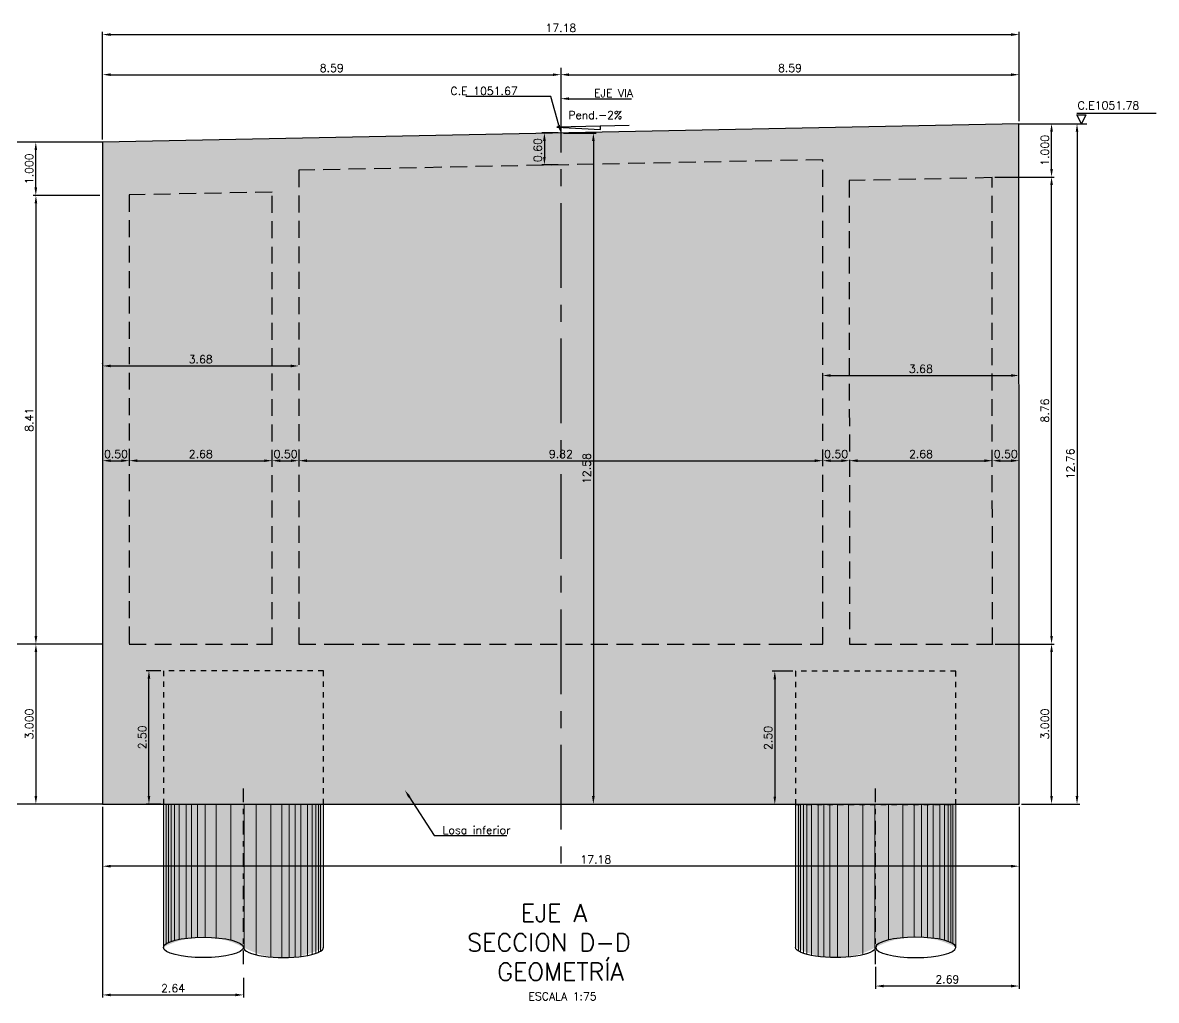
# Model space of a CAD drawing. Header units: metres. Extents: x 1080427 to 1081241, y 976768 to 977191.
# Drawn here: x 1080817.39 to 1080838.64, y 977058.69 to 977077.02 of the extents above; entities that cross this region are included whole.
import ezdxf
from ezdxf import colors
from ezdxf.entities.mleader import LeaderData, LeaderLine
from ezdxf.math import Vec2, Vec3

# ---------------------------------------------------------------- set-up
doc = ezdxf.new("R2010")
doc.units = ezdxf.units.M
doc.header["$LTSCALE"] = 25.4
for name, pattern in [('CENTER', [2, 1.25, -0.25, 0.25, -0.25]), ('DASHDOT', [1, 0.5, -0.25, 0, -0.25]), ('HIDDEN', [0.375, 0.25, -0.125])]:
    doc.linetypes.add(name, pattern=pattern)
for name, color, linetype in [('CONTRAPESO', 3, 'Continuous'), ('COT', 1, 'Continuous'), ('DIMCONTRAPESO', 1, 'Continuous'), ('EJE VIA', 10, 'CENTER'), ('PROY', 9, 'HIDDEN'), ('PROYECC', 251, 'HIDDEN'), ('REGL175', 7, 'Continuous')]:
    doc.layers.add(name, color=color, linetype=linetype)
for name, color, linetype, lineweight in [('COTA', 1, 'Continuous', 30), ('COTACIM', 20, 'Continuous', 5), ('EJEPILOTE', 145, 'DASHDOT', 30), ('OTROS', 8, 'Continuous', 5), ('SOLIDOREFCONT', 254, 'Continuous', 5)]:
    doc.layers.add(name, color=color, linetype=linetype, lineweight=lineweight)
doc.styles.add('romans', font='romans.shx')
doc.dimstyles.new('Copy 75', dxfattribs={"dimtxt": 0.15, "dimasz": 0.15, "dimexe": 0.05, "dimexo": 0.05, "dimgap": 0.05, "dimtad": 1, "dimzin": 0, "dimdsep": 46, "dimtxsty": 'romans', "dimcen": 0.002, "dimclrd": 1, "dimclre": 1, "dimclrt": 3, "dimadec": 4, "dimazin": 0, "dimtfac": 1, "dimtofl": 0, "dimtmove": 1, "dimatfit": 3, "dimfxl": 1, "dimtolj": 1, "dimtzin": 0, "dimarcsym": 1})

# ---------------------------------------------------------------- blocks, each defined once
blk = doc.blocks.new('PILOTE')
h = blk.add_hatch(color=256)
h.dxf.hatch_style = 1
h.set_gradient(color1=(51, 51, 51), color2=(173, 173, 173), tint=1, name='INVCYLINDER')
edge = h.paths.add_edge_path()
edge.add_line((1080656.416834545, 977060.1590362525), (1080656.416834545, 977062.8369320101))
edge.add_line((1080656.416834545, 977062.8369320101), (1080659.417876804, 977062.8369320101))
edge.add_line((1080659.417876804, 977062.8369320101), (1080659.417876804, 977060.1590362525))
edge.add_arc((1080658.66761624, 977061.5370580803), 1.569023604932751, 241.43402734232131, 298.56597265767874, ccw=False)
edge.add_arc((1080657.16709511, 977058.7797854457), 1.570103086822714, 61.45547212311708, 118.5445278768829)
at = {"layer": 'COT'}
blk.add_ellipse((1080657.16709511, 977060.1590362525), major_axis=(0.7502605647517244, 0), ratio=0.2543813295763042, dxfattribs=at)
blk.add_ellipse((1080658.66761624, 977060.1590362525), major_axis=(0.7502605647517244, 0), ratio=0.2543813295763042, start_param=3.141592653589792, end_param=6.283185307179586, dxfattribs=at)
at = {"layer": 'EJEPILOTE', "ltscale": 0.02}
blk.add_line((1080657.918716831, 977059.8447110992), (1080657.918716831, 977063.1356790137), dxfattribs=at)
at = {"layer": 'OTROS'}
for p, q in [((1080656.472292364, 977062.8369320101), (1080656.472292364, 977060.2310491129)), ((1080656.510527515, 977062.8369320101), (1080656.510527515, 977060.2513910077)), ((1080656.561507698, 977062.8369320101), (1080656.561507698, 977060.2717001326)), ((1080656.625232968, 977062.8369320101), (1080656.625232968, 977060.2910394119)), ((1080656.714448302, 977062.8369320101), (1080656.714448302, 977060.3112408698)), ((1080656.841898815, 977062.8369320101), (1080656.841898815, 977060.3310285627)), ((1080656.943859208, 977062.8369320101), (1080656.943859208, 977060.3412444418)), ((1080657.058564661, 977062.8369320101), (1080657.058564661, 977060.3478811213)), ((1080657.198760206, 977062.8369320101), (1080657.198760206, 977060.3497184741)), ((1080657.405764051, 977062.8369320101), (1080657.405764051, 977060.3399741807)), ((1080657.679471079, 977062.8369320101), (1080657.679471079, 977060.2984506316)), ((1080657.932716831, 977062.8369320101), (1080657.932716831, 977060.1206139127)), ((1080658.155240271, 977062.8369320101), (1080658.155240271, 977060.0266473495)), ((1080658.428947299, 977062.8369320101), (1080658.428947299, 977059.9780983244)), ((1080658.635951144, 977062.8369320101), (1080658.635951144, 977059.968354031)), ((1080658.776146688, 977062.8369320101), (1080658.776146688, 977059.9701913837)), ((1080658.890852141, 977062.8369320101), (1080658.890852141, 977059.9768280633)), ((1080658.992812535, 977062.8369320101), (1080658.992812535, 977059.9870439423)), ((1080659.120263048, 977062.8369320101), (1080659.120263048, 977060.0068316353)), ((1080659.209478382, 977062.8369320101), (1080659.209478382, 977060.0266473495)), ((1080659.273203652, 977062.8369320101), (1080659.273203652, 977060.0463723725)), ((1080659.324183835, 977062.8369320101), (1080659.324183835, 977060.0666814975)), ((1080659.362418986, 977062.8369320101), (1080659.362418986, 977060.0870233923)), ((1080656.625232968, 977060.0270330932), (1080656.625232968, 977060.0266473495))]:
    blk.add_line(p, q, dxfattribs=at)
blk.add_lwpolyline([(1080656.416834545, 977060.1590362525), (1080656.416834545, 977062.8369320101), (1080659.417876804, 977062.8369320101), (1080659.417876804, 977060.1590362525)], dxfattribs=at)
blk = doc.blocks.new('*D259')
at = {"layer": 'COTA', "color": 1, "lineweight": -2, "transparency": 16777216}
for p, q in [((1080827.424436041, 977074.9520710793), (1080827.11921593, 977074.9520710793)), ((1080827.16921593, 977074.8020710793), (1080827.16921593, 977074.5020039489)), ((1080827.427078922, 977074.3520039489), (1080827.11921593, 977074.3520039489))]:
    blk.add_line(p, q, dxfattribs=at)
at = {"layer": 'COTA', "color": 1, "transparency": 16777216}
for points in [[(1080827.14421593, 977074.8020710793), (1080827.19421593, 977074.8020710793), (1080827.16921593, 977074.9520710793)], [(1080827.14421593, 977074.5020039489), (1080827.19421593, 977074.5020039489), (1080827.16921593, 977074.3520039489)]]:
    blk.add_solid(points, dxfattribs=at)
at = {"layer": 'Defpoints', "color": 0, "transparency": 16777216}
for p in [(1080827.474436041, 977074.9520710793), (1080827.16921593, 977074.3520039489), (1080827.477078922, 977074.3520039489)]:
    blk.add_point(p, dxfattribs=at)
at = {"layer": 'COTA', "color": 3, "transparency": 16777216, "insert": (1080827.04421593, 977074.6307698782), "char_height": 0.15, "attachment_point": 5, "rotation": 90, "style": 'romans'}
blk.add_mtext('\\A1;0.60', dxfattribs=at)
blk = doc.blocks.new('*D257')
at = {"layer": 'COTA', "color": 1, "lineweight": -2, "transparency": 16777216}
for p, q in [((1080818.887870667, 977074.8303397719), (1080818.887870667, 977076.8466790834)), ((1080819.037870667, 977076.7966790834), (1080835.917961433, 977076.7966790834)), ((1080836.067961433, 977075.1738015871), (1080836.067961433, 977076.8466790834))]:
    blk.add_line(p, q, dxfattribs=at)
at = {"layer": 'COTA', "color": 1, "transparency": 16777216}
for points in [[(1080819.037870667, 977076.8216790834), (1080819.037870667, 977076.7716790834), (1080818.887870667, 977076.7966790834)], [(1080835.917961433, 977076.8216790834), (1080835.917961433, 977076.7716790834), (1080836.067961433, 977076.7966790834)]]:
    blk.add_solid(points, dxfattribs=at)
at = {"layer": 'Defpoints', "color": 0, "transparency": 16777216}
for p in [(1080836.067961433, 977076.7966790834), (1080836.067961433, 977075.123801587), (1080818.887870667, 977074.7803397719)]:
    blk.add_point(p, dxfattribs=at)
at = {"layer": 'COTA', "color": 3, "transparency": 16777216, "insert": (1080827.47791605, 977076.9216790834), "char_height": 0.15, "attachment_point": 5, "style": 'romans'}
blk.add_mtext('\\A1;17.18', dxfattribs=at)
blk = doc.blocks.new('*D260')
at = {"layer": 'COTA', "color": 1, "lineweight": -2, "transparency": 16777216}
blk.add_line((1080819.037870667, 977068.8062600595), (1080819.237892481, 977068.8062600595), dxfattribs=at)
at = {"layer": 'COTA', "color": 1, "transparency": 16777216}
for points in [[(1080819.037870667, 977068.8312600595), (1080819.037870667, 977068.7812600594), (1080818.887870667, 977068.8062600595)], [(1080819.237892481, 977068.8312600595), (1080819.237892481, 977068.7812600594), (1080819.387892481, 977068.8062600595)]]:
    blk.add_solid(points, dxfattribs=at)
at = {"layer": 'Defpoints', "color": 0, "transparency": 16777216}
for p in [(1080818.887870667, 977068.8062600595), (1080819.387892481, 977068.8062600595), (1080819.387892481, 977068.8062600595)]:
    blk.add_point(p, dxfattribs=at)
at = {"layer": 'COTA', "color": 3, "transparency": 16777216, "insert": (1080819.137881574, 977068.9312600595), "char_height": 0.15, "attachment_point": 5, "style": 'romans'}
blk.add_mtext('\\A1;0.50', dxfattribs=at)
blk = doc.blocks.new('*D261')
at = {"layer": 'COTA', "color": 1, "lineweight": -2, "transparency": 16777216}
for p, q in [((1080819.387892481, 977068.7562600594), (1080819.387892481, 977068.7562192818)), ((1080819.537892481, 977068.8062192819), (1080821.91785715, 977068.8062192819))]:
    blk.add_line(p, q, dxfattribs=at)
at = {"layer": 'COTA', "color": 1, "transparency": 16777216}
for points in [[(1080819.537892481, 977068.8312192819), (1080819.537892481, 977068.7812192818), (1080819.387892481, 977068.8062192819)], [(1080821.91785715, 977068.8312192819), (1080821.91785715, 977068.7812192818), (1080822.06785715, 977068.8062192819)]]:
    blk.add_solid(points, dxfattribs=at)
at = {"layer": 'Defpoints', "color": 0, "transparency": 16777216}
for p in [(1080819.387892481, 977068.8062600595), (1080822.06785715, 977068.8062192819), (1080822.06785715, 977068.8062192819)]:
    blk.add_point(p, dxfattribs=at)
at = {"layer": 'COTA', "color": 3, "transparency": 16777216, "insert": (1080820.727874816, 977068.9312192819), "char_height": 0.15, "attachment_point": 5, "style": 'romans'}
blk.add_mtext('\\A1;2.68', dxfattribs=at)
blk = doc.blocks.new('*D262')
at = {"layer": 'COTA', "color": 1, "lineweight": -2, "transparency": 16777216}
blk.add_line((1080822.21785715, 977068.8062192819), (1080822.417878964, 977068.8062192819), dxfattribs=at)
at = {"layer": 'COTA', "color": 1, "transparency": 16777216}
for points in [[(1080822.21785715, 977068.8312192819), (1080822.21785715, 977068.7812192818), (1080822.06785715, 977068.8062192819)], [(1080822.417878964, 977068.8312192819), (1080822.417878964, 977068.7812192818), (1080822.567878964, 977068.8062192819)]]:
    blk.add_solid(points, dxfattribs=at)
at = {"layer": 'Defpoints', "color": 0, "transparency": 16777216}
for p in [(1080822.06785715, 977068.8062192819), (1080822.567878964, 977068.8062192819), (1080822.567878964, 977068.8062192819)]:
    blk.add_point(p, dxfattribs=at)
at = {"layer": 'COTA', "color": 3, "transparency": 16777216, "insert": (1080822.317868057, 977068.9312192819), "char_height": 0.15, "attachment_point": 5, "style": 'romans'}
blk.add_mtext('\\A1;0.50', dxfattribs=at)
blk = doc.blocks.new('*D263')
at = {"layer": 'COTA', "color": 1, "lineweight": -2, "transparency": 16777216}
for p, q in [((1080822.567878964, 977068.7562192818), (1080822.567878964, 977068.7560949981)), ((1080822.717878964, 977068.8060949981), (1080832.237855628, 977068.8060949981))]:
    blk.add_line(p, q, dxfattribs=at)
at = {"layer": 'COTA', "color": 1, "transparency": 16777216}
for points in [[(1080822.717878964, 977068.8310949982), (1080822.717878964, 977068.7810949981), (1080822.567878964, 977068.8060949981)], [(1080832.237855628, 977068.8310949982), (1080832.237855628, 977068.7810949981), (1080832.387855628, 977068.8060949981)]]:
    blk.add_solid(points, dxfattribs=at)
at = {"layer": 'Defpoints', "color": 0, "transparency": 16777216}
for p in [(1080822.567878964, 977068.8062192819), (1080832.387855628, 977068.8060949981), (1080832.387855628, 977068.8060949981)]:
    blk.add_point(p, dxfattribs=at)
at = {"layer": 'COTA', "color": 3, "transparency": 16777216, "insert": (1080827.477867296, 977068.9310949981), "char_height": 0.15, "attachment_point": 5, "style": 'romans'}
blk.add_mtext('\\A1;9.82', dxfattribs=at)
blk = doc.blocks.new('*D264')
at = {"layer": 'COTA', "color": 1, "lineweight": -2, "transparency": 16777216}
blk.add_line((1080832.537855628, 977068.8060949981), (1080832.737877443, 977068.8060949981), dxfattribs=at)
at = {"layer": 'COTA', "color": 1, "transparency": 16777216}
for points in [[(1080832.537855628, 977068.8310949982), (1080832.537855628, 977068.7810949981), (1080832.387855628, 977068.8060949981)], [(1080832.737877443, 977068.8310949982), (1080832.737877443, 977068.7810949981), (1080832.887877442, 977068.8060949981)]]:
    blk.add_solid(points, dxfattribs=at)
at = {"layer": 'Defpoints', "color": 0, "transparency": 16777216}
for p in [(1080832.387855628, 977068.8060949981), (1080832.887877442, 977068.8060949981), (1080832.887877442, 977068.8060949981)]:
    blk.add_point(p, dxfattribs=at)
at = {"layer": 'COTA', "color": 3, "transparency": 16777216, "insert": (1080832.637866535, 977068.9310949981), "char_height": 0.15, "attachment_point": 5, "style": 'romans'}
blk.add_mtext('\\A1;0.50', dxfattribs=at)
blk = doc.blocks.new('*D265')
at = {"layer": 'COTA', "color": 1, "lineweight": -2, "transparency": 16777216}
for p, q in [((1080832.888867812, 977068.7562600594), (1080832.888867812, 977068.7560461685)), ((1080833.038867811, 977068.8060461686), (1080835.417857148, 977068.8060461686))]:
    blk.add_line(p, q, dxfattribs=at)
at = {"layer": 'COTA', "color": 1, "transparency": 16777216}
for points in [[(1080833.038867811, 977068.8310461686), (1080833.038867811, 977068.7810461685), (1080832.888867812, 977068.8060461686)], [(1080835.417857148, 977068.8310461686), (1080835.417857148, 977068.7810461685), (1080835.567857148, 977068.8060461686)]]:
    blk.add_solid(points, dxfattribs=at)
at = {"layer": 'Defpoints', "color": 0, "transparency": 16777216}
for p in [(1080832.888867812, 977068.8062600595), (1080835.567857148, 977068.8060461686), (1080835.567857148, 977068.8060461686)]:
    blk.add_point(p, dxfattribs=at)
at = {"layer": 'COTA', "color": 3, "transparency": 16777216, "insert": (1080834.228362479, 977068.9310461686), "char_height": 0.15, "attachment_point": 5, "style": 'romans'}
blk.add_mtext('\\A1;2.68', dxfattribs=at)
blk = doc.blocks.new('*D266')
at = {"layer": 'COTA', "color": 1, "lineweight": -2, "transparency": 16777216}
blk.add_line((1080835.717857148, 977068.8060461686), (1080835.917878962, 977068.8060461686), dxfattribs=at)
at = {"layer": 'COTA', "color": 1, "transparency": 16777216}
for points in [[(1080835.717857148, 977068.8310461686), (1080835.717857148, 977068.7810461685), (1080835.567857148, 977068.8060461686)], [(1080835.917878962, 977068.8310461686), (1080835.917878962, 977068.7810461685), (1080836.067878962, 977068.8060461686)]]:
    blk.add_solid(points, dxfattribs=at)
at = {"layer": 'Defpoints', "color": 0, "transparency": 16777216}
for p in [(1080835.567857148, 977068.8060461686), (1080836.067878962, 977068.8060461686), (1080836.067878962, 977068.8060461686)]:
    blk.add_point(p, dxfattribs=at)
at = {"layer": 'COTA', "color": 3, "transparency": 16777216, "insert": (1080835.817868055, 977068.9310461686), "char_height": 0.15, "attachment_point": 5, "style": 'romans'}
blk.add_mtext('\\A1;0.50', dxfattribs=at)
blk = doc.blocks.new('*D267')
at = {"layer": 'COTA', "color": 1, "lineweight": -2, "transparency": 16777216}
for p, q in [((1080818.887870667, 977062.3180987905), (1080818.887870667, 977061.1520872739)), ((1080836.067871102, 977062.31750519), (1080836.067871102, 977061.1520872739)), ((1080835.917871102, 977061.2020872739), (1080819.037870667, 977061.2020872739))]:
    blk.add_line(p, q, dxfattribs=at)
at = {"layer": 'COTA', "color": 1, "transparency": 16777216}
for points in [[(1080819.037870667, 977061.227087274), (1080819.037870667, 977061.1770872739), (1080818.887870667, 977061.2020872739)], [(1080835.917871102, 977061.227087274), (1080835.917871102, 977061.1770872739), (1080836.067871102, 977061.2020872739)]]:
    blk.add_solid(points, dxfattribs=at)
at = {"layer": 'Defpoints', "color": 0, "transparency": 16777216}
for p in [(1080818.887870667, 977062.3680987905), (1080836.067871102, 977062.3675051901), (1080818.887870667, 977061.2020872739)]:
    blk.add_point(p, dxfattribs=at)
at = {"layer": 'COTA', "color": 3, "transparency": 16777216, "insert": (1080828.132768152, 977061.3276808744), "char_height": 0.15, "attachment_point": 5, "style": 'romans'}
blk.add_mtext('\\A1;17.18', dxfattribs=at)
blk = doc.blocks.new('*D268')
at = {"layer": 'Defpoints', "color": 0, "transparency": 16777216}
for p in [(1080827.477870667, 977076.0446435825), (1080827.477870667, 977076.0446435825), (1080818.887870667, 977074.7803397719)]:
    blk.add_point(p, dxfattribs=at)
at = {"layer": 'DIMCONTRAPESO', "color": 1, "lineweight": -2, "transparency": 16777216}
for p, q in [((1080818.887870667, 977074.8303397719), (1080818.887870667, 977076.0946435826)), ((1080819.037870667, 977076.0446435825), (1080827.327870667, 977076.0446435825))]:
    blk.add_line(p, q, dxfattribs=at)
at = {"layer": 'DIMCONTRAPESO', "color": 1, "transparency": 16777216}
for points in [[(1080819.037870667, 977076.0696435826), (1080819.037870667, 977076.0196435825), (1080818.887870667, 977076.0446435825)], [(1080827.327870667, 977076.0696435826), (1080827.327870667, 977076.0196435825), (1080827.477870667, 977076.0446435825)]]:
    blk.add_solid(points, dxfattribs=at)
at = {"layer": 'DIMCONTRAPESO', "color": 3, "transparency": 16777216, "insert": (1080823.182870667, 977076.1696435825), "char_height": 0.15, "attachment_point": 5, "style": 'romans'}
blk.add_mtext('\\A1;8.59', dxfattribs=at)
blk = doc.blocks.new('*D269')
at = {"layer": 'Defpoints', "color": 0, "transparency": 16777216}
for p in [(1080827.477870667, 977076.0446435825), (1080836.067961433, 977076.0446435825), (1080836.067961433, 977075.123801587)]:
    blk.add_point(p, dxfattribs=at)
at = {"layer": 'DIMCONTRAPESO', "color": 1, "lineweight": -2, "transparency": 16777216}
for p, q in [((1080827.627870667, 977076.0446435825), (1080835.917961433, 977076.0446435825)), ((1080836.067961433, 977075.1738015871), (1080836.067961433, 977076.0946435826))]:
    blk.add_line(p, q, dxfattribs=at)
at = {"layer": 'DIMCONTRAPESO', "color": 1, "transparency": 16777216}
for points in [[(1080827.627870667, 977076.0696435826), (1080827.627870667, 977076.0196435825), (1080827.477870667, 977076.0446435825)], [(1080835.917961433, 977076.0696435826), (1080835.917961433, 977076.0196435825), (1080836.067961433, 977076.0446435825)]]:
    blk.add_solid(points, dxfattribs=at)
at = {"layer": 'DIMCONTRAPESO', "color": 3, "transparency": 16777216, "insert": (1080831.77291605, 977076.1696435825), "char_height": 0.15, "attachment_point": 5, "style": 'romans'}
blk.add_mtext('\\A1;8.59', dxfattribs=at)
blk = doc.blocks.new('*D258')
at = {"layer": 'Defpoints', "color": 0, "transparency": 16777216}
for p in [(1080832.387783721, 977070.4010789781), (1080836.064325233, 977070.403662444), (1080836.064325233, 977070.4036624439)]:
    blk.add_point(p, dxfattribs=at)
at = {"layer": 'DIMCONTRAPESO', "color": 1, "lineweight": -2, "transparency": 16777216}
for p, q in [((1080832.387783721, 977070.4510789781), (1080832.387783721, 977070.4536624439)), ((1080832.537783721, 977070.4036624439), (1080835.914325233, 977070.4036624439))]:
    blk.add_line(p, q, dxfattribs=at)
at = {"layer": 'DIMCONTRAPESO', "color": 1, "transparency": 16777216}
for points in [[(1080832.537783721, 977070.4286624439), (1080832.537783721, 977070.3786624438), (1080832.387783721, 977070.4036624439)], [(1080835.914325233, 977070.4286624439), (1080835.914325233, 977070.3786624438), (1080836.064325233, 977070.4036624439)]]:
    blk.add_solid(points, dxfattribs=at)
at = {"layer": 'DIMCONTRAPESO', "color": 3, "transparency": 16777216, "insert": (1080834.226054477, 977070.5286624439), "char_height": 0.15, "attachment_point": 5, "style": 'romans'}
blk.add_mtext('\\A1;3.68', dxfattribs=at)
blk = doc.blocks.new('*D256')
at = {"layer": 'Defpoints', "color": 0, "transparency": 16777216}
for p in [(1080818.887874149, 977070.5799661406), (1080822.564427103, 977070.5826604671), (1080822.564427103, 977070.5826604671)]:
    blk.add_point(p, dxfattribs=at)
at = {"layer": 'DIMCONTRAPESO', "color": 1, "lineweight": -2, "transparency": 16777216}
for p, q in [((1080818.887874149, 977070.6299661406), (1080818.887874149, 977070.6326604672)), ((1080819.037874149, 977070.5826604671), (1080822.414427103, 977070.5826604671))]:
    blk.add_line(p, q, dxfattribs=at)
at = {"layer": 'DIMCONTRAPESO', "color": 1, "transparency": 16777216}
for points in [[(1080819.037874149, 977070.6076604672), (1080819.037874149, 977070.5576604671), (1080818.887874149, 977070.5826604671)], [(1080822.414427103, 977070.6076604672), (1080822.414427103, 977070.5576604671), (1080822.564427103, 977070.5826604671)]]:
    blk.add_solid(points, dxfattribs=at)
at = {"layer": 'DIMCONTRAPESO', "color": 3, "transparency": 16777216, "insert": (1080820.726150626, 977070.7076604671), "char_height": 0.15, "attachment_point": 5, "style": 'romans'}
blk.add_mtext('\\A1;3.68', dxfattribs=at)
blk = doc.blocks.new('*D991')
at = {"layer": 'COTA', "color": 1, "lineweight": -2, "transparency": 16777216}
for p, q in [((1080818.837927116, 977074.7803409009), (1080817.585223406, 977074.7803409009)), ((1080817.635223406, 977073.9298671847), (1080817.635223406, 977074.6303409009)), ((1080818.837891139, 977073.7798671847), (1080817.585223406, 977073.7798671847))]:
    blk.add_line(p, q, dxfattribs=at)
at = {"layer": 'COTA', "color": 1, "transparency": 16777216}
for points in [[(1080817.610223406, 977074.6303409009), (1080817.660223406, 977074.6303409009), (1080817.635223406, 977074.7803409009)], [(1080817.610223406, 977073.9298671847), (1080817.660223406, 977073.9298671847), (1080817.635223406, 977073.7798671847)]]:
    blk.add_solid(points, dxfattribs=at)
at = {"layer": 'Defpoints', "color": 0, "transparency": 16777216}
for p in [(1080817.635223406, 977074.7803409009), (1080818.887927116, 977074.7803409009), (1080818.887891139, 977073.7798671847)]:
    blk.add_point(p, dxfattribs=at)
at = {"layer": 'COTA', "color": 3, "transparency": 16777216, "insert": (1080817.510223405, 977074.2801040428), "char_height": 0.15, "attachment_point": 5, "rotation": 90, "style": 'romans'}
blk.add_mtext('\\A1;1.000', dxfattribs=at)
blk = doc.blocks.new('*D992')
at = {"layer": 'COTA', "color": 1, "lineweight": -2, "transparency": 16777216}
for p, q in [((1080818.837892513, 977065.3678019904), (1080817.586890072, 977065.3678019904)), ((1080817.636890072, 977065.2178019903), (1080817.636890072, 977062.5180710794)), ((1080818.834436041, 977062.3680710794), (1080817.586890072, 977062.3680710794))]:
    blk.add_line(p, q, dxfattribs=at)
at = {"layer": 'COTA', "color": 1, "transparency": 16777216}
for points in [[(1080817.611890072, 977065.2178019903), (1080817.661890072, 977065.2178019903), (1080817.636890072, 977065.3678019904)], [(1080817.611890072, 977062.5180710794), (1080817.661890072, 977062.5180710794), (1080817.636890072, 977062.3680710794)]]:
    blk.add_solid(points, dxfattribs=at)
at = {"layer": 'Defpoints', "color": 0, "transparency": 16777216}
for p in [(1080818.887892513, 977065.3678019904), (1080817.636890072, 977062.3680710794), (1080818.884436041, 977062.3680710794)]:
    blk.add_point(p, dxfattribs=at)
at = {"layer": 'COTA', "color": 3, "transparency": 16777216, "insert": (1080817.511890072, 977063.8679365349), "char_height": 0.15, "attachment_point": 5, "rotation": 90, "style": 'romans'}
blk.add_mtext('\\A1;3.000', dxfattribs=at)
blk = doc.blocks.new('*D998')
at = {"layer": 'COTA', "color": 1, "lineweight": -2, "transparency": 16777216}
for p, q in [((1080818.837891139, 977073.7798671847), (1080817.586890072, 977073.7798671847)), ((1080817.636890072, 977073.6298671847), (1080817.636890072, 977065.5178019904)), ((1080818.837892513, 977065.3678019904), (1080817.586890072, 977065.3678019904))]:
    blk.add_line(p, q, dxfattribs=at)
at = {"layer": 'COTA', "color": 1, "transparency": 16777216}
for points in [[(1080817.611890072, 977073.6298671847), (1080817.661890072, 977073.6298671847), (1080817.636890072, 977073.7798671847)], [(1080817.611890072, 977065.5178019904), (1080817.661890072, 977065.5178019904), (1080817.636890072, 977065.3678019904)]]:
    blk.add_solid(points, dxfattribs=at)
at = {"layer": 'Defpoints', "color": 0, "transparency": 16777216}
for p in [(1080818.887891139, 977073.7798671847), (1080817.636890072, 977065.3678019904), (1080818.887892513, 977065.3678019904)]:
    blk.add_point(p, dxfattribs=at)
at = {"layer": 'COTA', "color": 3, "transparency": 16777216, "insert": (1080817.511890072, 977069.5738345877), "char_height": 0.15, "attachment_point": 5, "rotation": 90, "style": 'romans'}
blk.add_mtext('\\A1;8.41', dxfattribs=at)
blk = doc.blocks.new('*D993')
at = {"layer": 'COTA', "color": 1, "lineweight": -2, "transparency": 16777216}
for p, q in [((1080818.837870667, 977074.7803397719), (1080817.154293599, 977074.7803397719)), ((1080817.204293599, 977074.6303397719), (1080817.204293599, 977062.5180710794)), ((1080818.834436041, 977062.3680710794), (1080817.154293599, 977062.3680710794))]:
    blk.add_line(p, q, dxfattribs=at)
at = {"layer": 'COTA', "color": 1, "transparency": 16777216}
for points in [[(1080817.179293599, 977074.6303397719), (1080817.229293599, 977074.6303397719), (1080817.204293599, 977074.7803397719)], [(1080817.179293599, 977062.5180710794), (1080817.229293599, 977062.5180710794), (1080817.204293599, 977062.3680710794)]]:
    blk.add_solid(points, dxfattribs=at)
at = {"layer": 'Defpoints', "color": 0, "transparency": 16777216}
for p in [(1080818.887870667, 977074.7803397719), (1080817.204293599, 977062.3680710794), (1080818.884436041, 977062.3680710794)]:
    blk.add_point(p, dxfattribs=at)
at = {"layer": 'COTA', "color": 3, "transparency": 16777216, "insert": (1080817.079293599, 977068.5742054257), "char_height": 0.15, "attachment_point": 5, "rotation": 90, "style": 'romans'}
blk.add_mtext('\\A1;12.41', dxfattribs=at)
blk = doc.blocks.new('*D994')
at = {"layer": 'COTA', "color": 1, "lineweight": -2, "transparency": 16777216}
for p, q in [((1080836.111001415, 977075.1238023867), (1080837.203470244, 977075.1238023867)), ((1080837.153470244, 977074.9738023867), (1080837.153470244, 977062.5180710794)), ((1080836.114436041, 977062.3680710794), (1080837.203470244, 977062.3680710794))]:
    blk.add_line(p, q, dxfattribs=at)
at = {"layer": 'COTA', "color": 1, "transparency": 16777216}
for points in [[(1080837.128470244, 977074.9738023867), (1080837.178470244, 977074.9738023867), (1080837.153470244, 977075.1238023867)], [(1080837.128470244, 977062.5180710794), (1080837.178470244, 977062.5180710794), (1080837.153470244, 977062.3680710794)]]:
    blk.add_solid(points, dxfattribs=at)
at = {"layer": 'Defpoints', "color": 0, "transparency": 16777216}
for p in [(1080836.061001415, 977075.1238023867), (1080836.064436041, 977062.3680710794), (1080837.153470244, 977062.3680710794)]:
    blk.add_point(p, dxfattribs=at)
at = {"layer": 'COTA', "color": 3, "transparency": 16777216, "insert": (1080837.028470244, 977068.7459367331), "char_height": 0.15, "attachment_point": 5, "rotation": 90, "style": 'romans'}
blk.add_mtext('\\A1;12.76', dxfattribs=at)
blk = doc.blocks.new('*D995')
at = {"layer": 'COTA', "color": 1, "lineweight": -2, "transparency": 16777216}
for p, q in [((1080835.617839938, 977065.3678019904), (1080836.725977894, 977065.3678019904)), ((1080836.675977894, 977062.5180710794), (1080836.675977894, 977065.2178019903)), ((1080836.114436041, 977062.3680710794), (1080836.725977894, 977062.3680710794))]:
    blk.add_line(p, q, dxfattribs=at)
at = {"layer": 'COTA', "color": 1, "transparency": 16777216}
for points in [[(1080836.650977894, 977065.2178019903), (1080836.700977894, 977065.2178019903), (1080836.675977894, 977065.3678019904)], [(1080836.650977894, 977062.5180710794), (1080836.700977894, 977062.5180710794), (1080836.675977894, 977062.3680710794)]]:
    blk.add_solid(points, dxfattribs=at)
at = {"layer": 'Defpoints', "color": 0, "transparency": 16777216}
for p in [(1080835.567839938, 977065.3678019904), (1080836.675977894, 977065.3678019904), (1080836.064436041, 977062.3680710794)]:
    blk.add_point(p, dxfattribs=at)
at = {"layer": 'COTA', "color": 3, "transparency": 16777216, "insert": (1080836.550977894, 977063.8679365349), "char_height": 0.15, "attachment_point": 5, "rotation": 90, "style": 'romans'}
blk.add_mtext('\\A1;3.000', dxfattribs=at)
blk = doc.blocks.new('*D996')
at = {"layer": 'COTA', "color": 1, "lineweight": -2, "transparency": 16777216}
for p, q in [((1080835.611279733, 977074.125338847), (1080836.725977894, 977074.125338847)), ((1080836.675977894, 977065.5178019904), (1080836.675977894, 977073.975338847)), ((1080835.617839938, 977065.3678019904), (1080836.725977894, 977065.3678019904))]:
    blk.add_line(p, q, dxfattribs=at)
at = {"layer": 'COTA', "color": 1, "transparency": 16777216}
for points in [[(1080836.650977894, 977073.975338847), (1080836.700977894, 977073.975338847), (1080836.675977894, 977074.125338847)], [(1080836.650977894, 977065.5178019904), (1080836.700977894, 977065.5178019904), (1080836.675977894, 977065.3678019904)]]:
    blk.add_solid(points, dxfattribs=at)
at = {"layer": 'Defpoints', "color": 0, "transparency": 16777216}
for p in [(1080835.561279733, 977074.125338847), (1080836.675977894, 977074.125338847), (1080835.567839938, 977065.3678019904)]:
    blk.add_point(p, dxfattribs=at)
at = {"layer": 'COTA', "color": 3, "transparency": 16777216, "insert": (1080836.550977894, 977069.7465704188), "char_height": 0.15, "attachment_point": 5, "rotation": 90, "style": 'romans'}
blk.add_mtext('\\A1;8.76', dxfattribs=at)
blk = doc.blocks.new('*D997')
at = {"layer": 'COTA', "color": 1, "lineweight": -2, "transparency": 16777216}
for p, q in [((1080836.111000195, 977075.1255328979), (1080836.725977894, 977075.1255328979)), ((1080836.675977894, 977074.2753388471), (1080836.675977894, 977074.9755328979)), ((1080835.611279733, 977074.125338847), (1080836.725977894, 977074.125338847))]:
    blk.add_line(p, q, dxfattribs=at)
at = {"layer": 'COTA', "color": 1, "transparency": 16777216}
for points in [[(1080836.650977894, 977074.9755328979), (1080836.700977894, 977074.9755328979), (1080836.675977894, 977075.1255328979)], [(1080836.650977894, 977074.2753388471), (1080836.700977894, 977074.2753388471), (1080836.675977894, 977074.125338847)]]:
    blk.add_solid(points, dxfattribs=at)
at = {"layer": 'Defpoints', "color": 0, "transparency": 16777216}
for p in [(1080836.061000195, 977075.1255328979), (1080836.675977894, 977075.1255328979), (1080835.561279733, 977074.125338847)]:
    blk.add_point(p, dxfattribs=at)
at = {"layer": 'COTA', "color": 3, "transparency": 16777216, "insert": (1080836.550977894, 977074.6254358726), "char_height": 0.15, "attachment_point": 5, "rotation": 90, "style": 'romans'}
blk.add_mtext('\\A1;1.000', dxfattribs=at)
blk = doc.blocks.new('*D999')
at = {"layer": 'COTA', "color": 1, "lineweight": -2, "transparency": 16777216}
for p, q in [((1080827.527868812, 977074.9503397684), (1080828.13693572, 977074.9503397684)), ((1080828.086935719, 977074.8003397684), (1080828.086935719, 977062.5163397685)), ((1080827.527868812, 977062.3663397685), (1080828.13693572, 977062.3663397685))]:
    blk.add_line(p, q, dxfattribs=at)
at = {"layer": 'COTA', "color": 1, "transparency": 16777216}
for points in [[(1080828.06193572, 977074.8003397684), (1080828.111935719, 977074.8003397684), (1080828.086935719, 977074.9503397684)], [(1080828.06193572, 977062.5163397685), (1080828.111935719, 977062.5163397685), (1080828.086935719, 977062.3663397685)]]:
    blk.add_solid(points, dxfattribs=at)
at = {"layer": 'Defpoints', "color": 0, "transparency": 16777216}
for p in [(1080827.477868812, 977074.9503397684), (1080827.477868812, 977062.3663397685), (1080828.086935719, 977062.3663397685)]:
    blk.add_point(p, dxfattribs=at)
at = {"layer": 'COTA', "color": 3, "transparency": 16777216, "insert": (1080827.961935719, 977068.6583397685), "char_height": 0.15, "attachment_point": 5, "rotation": 90, "style": 'romans'}
blk.add_mtext('\\A1;12.58', dxfattribs=at)
blk = doc.blocks.new('*D1072')
at = {"layer": 'COTA', "color": 1, "lineweight": -2, "transparency": 16777216}
for p, q in [((1080819.975988381, 977064.8680749683), (1080819.705754271, 977064.8680749683)), ((1080819.755754272, 977062.5180749682), (1080819.755754272, 977064.7180749683)), ((1080819.975988381, 977062.3680749682), (1080819.705754271, 977062.3680749682))]:
    blk.add_line(p, q, dxfattribs=at)
at = {"layer": 'COTA', "color": 1, "transparency": 16777216}
for points in [[(1080819.730754272, 977064.7180749683), (1080819.780754271, 977064.7180749683), (1080819.755754272, 977064.8680749683)], [(1080819.730754272, 977062.5180749682), (1080819.780754271, 977062.5180749682), (1080819.755754272, 977062.3680749682)]]:
    blk.add_solid(points, dxfattribs=at)
at = {"layer": 'Defpoints', "color": 0, "transparency": 16777216}
for p in [(1080819.755754272, 977064.8680749683), (1080820.025988381, 977064.8680749683), (1080820.025988381, 977062.3680749682)]:
    blk.add_point(p, dxfattribs=at)
at = {"layer": 'COTA', "color": 3, "transparency": 16777216, "insert": (1080819.630754271, 977063.6180749683), "char_height": 0.15, "attachment_point": 5, "rotation": 90, "style": 'romans'}
blk.add_mtext('\\A1;2.50', dxfattribs=at)
blk = doc.blocks.new('*D1073')
at = {"layer": 'COTA', "color": 1, "lineweight": -2, "transparency": 16777216}
for p, q in [((1080831.828711129, 977064.8577773776), (1080831.437864048, 977064.8577773776)), ((1080831.487864048, 977064.7077773776), (1080831.487864048, 977062.5077773775)), ((1080831.828711129, 977062.3577773775), (1080831.437864048, 977062.3577773775))]:
    blk.add_line(p, q, dxfattribs=at)
at = {"layer": 'COTA', "color": 1, "transparency": 16777216}
for points in [[(1080831.462864048, 977064.7077773776), (1080831.512864048, 977064.7077773776), (1080831.487864048, 977064.8577773776)], [(1080831.462864048, 977062.5077773775), (1080831.512864048, 977062.5077773775), (1080831.487864048, 977062.3577773775)]]:
    blk.add_solid(points, dxfattribs=at)
at = {"layer": 'Defpoints', "color": 0, "transparency": 16777216}
for p in [(1080831.878711129, 977064.8577773776), (1080831.487864048, 977062.3577773775), (1080831.878711129, 977062.3577773775)]:
    blk.add_point(p, dxfattribs=at)
at = {"layer": 'COTA', "color": 3, "transparency": 16777216, "insert": (1080831.362864048, 977063.6077773777), "char_height": 0.15, "attachment_point": 5, "rotation": 90, "style": 'romans'}
blk.add_mtext('\\A1;2.50', dxfattribs=at)
blk = doc.blocks.new('*D1114')
at = {"layer": 'COTA', "color": 1, "lineweight": -2, "transparency": 16777216}
for p, q in [((1080818.887870667, 977062.3180710793), (1080818.887870667, 977058.738044517)), ((1080821.527870667, 977059.1088187227), (1080821.527870667, 977058.738044517)), ((1080819.037870667, 977058.788044517), (1080821.377870667, 977058.788044517))]:
    blk.add_line(p, q, dxfattribs=at)
at = {"layer": 'COTA', "color": 1, "transparency": 16777216}
for points in [[(1080819.037870667, 977058.8130445171), (1080819.037870667, 977058.763044517), (1080818.887870667, 977058.788044517)], [(1080821.377870667, 977058.8130445171), (1080821.377870667, 977058.763044517), (1080821.527870667, 977058.788044517)]]:
    blk.add_solid(points, dxfattribs=at)
at = {"layer": 'Defpoints', "color": 0, "transparency": 16777216}
for p in [(1080818.887870667, 977062.3680710794), (1080821.527870667, 977059.1588187227), (1080821.527870667, 977058.788044517)]:
    blk.add_point(p, dxfattribs=at)
at = {"layer": 'COTA', "color": 3, "transparency": 16777216, "insert": (1080820.207870667, 977058.913044517), "char_height": 0.15, "attachment_point": 5, "style": 'romans'}
blk.add_mtext('\\A1;2.64', dxfattribs=at)
blk = doc.blocks.new('*D1115')
at = {"layer": 'COTA', "color": 1, "lineweight": -2, "transparency": 16777216}
for p, q in [((1080836.067871102, 977062.31750519), (1080836.067871102, 977058.9047796597)), ((1080833.377871102, 977059.315452775), (1080833.377871102, 977058.9047796597)), ((1080835.917871102, 977058.9547796597), (1080833.527871102, 977058.9547796597))]:
    blk.add_line(p, q, dxfattribs=at)
at = {"layer": 'COTA', "color": 1, "transparency": 16777216}
for points in [[(1080833.527871102, 977058.9797796598), (1080833.527871102, 977058.9297796597), (1080833.377871102, 977058.9547796597)], [(1080835.917871102, 977058.9797796598), (1080835.917871102, 977058.9297796597), (1080836.067871102, 977058.9547796597)]]:
    blk.add_solid(points, dxfattribs=at)
at = {"layer": 'Defpoints', "color": 0, "transparency": 16777216}
for p in [(1080836.067871102, 977062.3675051901), (1080833.377871102, 977059.365452775), (1080833.377871102, 977058.9547796597)]:
    blk.add_point(p, dxfattribs=at)
at = {"layer": 'COTA', "color": 3, "transparency": 16777216, "insert": (1080834.722871102, 977059.0797796597), "char_height": 0.15, "attachment_point": 5, "style": 'romans'}
blk.add_mtext('\\A1;2.69', dxfattribs=at)

msp = doc.modelspace()

# ---------------------------------------------------------------- hatches: boundary and pattern name
at = {"layer": 'SOLIDOREFCONT', "true_color": 0x5b5b5b, "transparency": 33554546}
h = msp.add_hatch(dxfattribs=at)
h.set_pattern_fill('AR-CONC', color=251, scale=0.005)
h.set_pattern_definition([(49.99999999999999, (0, 0), (0.91092334498002, -0.07969542769451543), [0.09525, -1.04775]), (355, (0, 0), (-0.1762171071248467, 0.9552842261951757), [0.0762, -0.83820292085]), (100.4514447, (0.075910035, -0.0066412675), (0.7347062354517664, 0.8755887595609755), [0.080950044, -0.8904512229999999]), (46.18420000000002, (0, 0.254), (1.35539520446065, -0.2102116396636357), [0.142875, -1.571625]), (96.63555760999996, (0.1129495, 0.2364825), (1.187020670257515, 1.237130622988608), [0.1214251157, -1.3356780408]), (351.1841511700001, (0, 0.254), (1.187020670324885, 1.237130622927663), [0.11429983535, -1.2572986596]), (21, (0.127, 0.1905), (0.7580719563456624, -0.5113259909354381), [0.09525, -1.04775]), (326.0000000000001, (0.127, 0.1905), (0.3090101417382354, 0.9209398306115963), [0.0762, -0.8382]), (71.45144499999999, (0.190172663, 0.1478895005), (1.067082096393581, 0.4096138444295262), [0.08095004400000001, -0.8904496879999999]), (37.50000000000001, (0, 0), (0.01544301625295908, 0.4227751943657655), [0, -0.82804, 0, -0.8509000000000001, 0, -0.8413750000000001]), (7.499999999999999, (0, 0), (0.3340983125515287, 0.5009028740905975), [0, -0.48514, 0, -0.80899, 0, -0.320675]), (327.5, (-0.28321, 0), (0.677952975834357, -0.02864371996336722), [0, -0.3175, 0, -0.9906, 0, -1.31445]), (317.5, (-0.41021, 0), (0.7406459069300902, 0.1271324551666652), [0, -0.41275, 0, -0.65786, 0, -0.93345])])
h.paths.add_polyline_path([(1080836.061001415, 977075.1238023867), (1080818.887870667, 977074.7803397719), (1080818.887870667, 977065.3581397717), (1080818.887870667, 977062.3680987905), (1080836.067871102, 977062.3675051901), (1080836.067871102, 977065.3575461713), (1080836.067870667, 977065.3581397717)])

# ---------------------------------------------------------------- linework, layer by layer
at = {"layer": 'CONTRAPESO'}
msp.add_lwpolyline([(1080836.061001415, 977075.1238023867), (1080818.887870667, 977074.7803397719), (1080818.887870667, 977065.3581397717), (1080818.887870667, 977065.3581397717), (1080818.887870667, 977062.3680987905), (1080836.067871102, 977062.3675051901), (1080836.067871102, 977065.3575461713), (1080836.067870667, 977065.3581397717)], close=True, dxfattribs=at)
at = {"layer": 'COTA', "color": 2}
for points in [[(1080837.149449102, 977075.322501217), (1080838.64000099, 977075.322501217)], [(1080836.06147398, 977075.123811838), (1080837.339670831, 977075.123811838)], [(1080818.887870667, 977074.7803397719), (1080815.943783323, 977074.7803397719)], [(1080818.887870667, 977065.3678019904), (1080815.943783323, 977065.3678019904)], [(1080818.887870667, 977062.3680710794), (1080815.943783323, 977062.3680710794)]]:
    msp.add_lwpolyline(points, dxfattribs=at)
msp.add_lwpolyline([(1080837.149449102, 977075.2912241995), (1080837.321548174, 977075.2912241995), (1080837.235498638, 977075.1238126376), (1080837.235498638, 977075.1238126376)], close=True, dxfattribs=at)
at = {"layer": 'COTA'}
msp.add_lwpolyline([(1080828.760424478, 977075.0897282312), (1080827.399034982, 977075.0624372126), (1080828.22360119, 977075.0142123414), (1080828.222303614, 977075.0789408212)], dxfattribs=at)
at = {"layer": 'EJE VIA', "ltscale": 0.05}
msp.add_lwpolyline([(1080827.477870667, 977076.1751988985), (1080827.477870667, 977061.1044200292)], dxfattribs=at)
at = {"layer": 'PROY', "color": 252, "ltscale": 0.05}
for points in [[(1080831.67650951, 977065.3678019904), (1080831.67650951, 977065.3678019904), (1080832.387756188, 977065.3678019904), (1080832.387756188, 977074.4502174943), (1080822.566401654, 977074.2537904036), (1080822.567136161, 977065.3678019904), (1080823.279231823, 977065.3678019904), (1080823.279231823, 977065.3678019904), (1080831.67650951, 977065.3678019904)], [(1080835.567818092, 977065.3581397717), (1080835.561257887, 977074.1136075362), (1080832.882276904, 977074.0600279166), (1080832.887870667, 977065.3678019905), (1080835.567818092, 977065.3678019904), (1080835.567818092, 977065.3581397717)], [(1080822.067818092, 977065.3581397717), (1080822.066655728, 977073.8437154931), (1080819.387870667, 977073.7901397919), (1080819.387870667, 977065.3678019905), (1080822.067818092, 977065.3678019904), (1080822.067818092, 977065.3581397717)]]:
    msp.add_lwpolyline(points, dxfattribs=at)
at = {"layer": 'PROYECC', "color": 14, "ltscale": 0.01}
for points in [[(1080820.025988381, 977062.3680749682), (1080823.02703064, 977062.3680749682), (1080823.02703064, 977064.8680749683), (1080820.025988381, 977064.8680749683)], [(1080831.878711129, 977062.3577773775), (1080834.879753388, 977062.3577773775), (1080834.879753388, 977064.8577773776), (1080831.878711129, 977064.8577773776)]]:
    msp.add_lwpolyline(points, close=True, dxfattribs=at)

# ---------------------------------------------------------------- block references
at = {"layer": 'DIMCONTRAPESO'}
msp.add_blockref('PILOTE', (163.6091538358014, -0.4792583241360262), dxfattribs=at)
at = {"layer": 'DIMCONTRAPESO', "xscale": -1}
msp.add_blockref('PILOTE', (2161491.296587933, -0.4792583241360262), dxfattribs=at)

# ---------------------------------------------------------------- texts
at = {"layer": 'COTA', "color": 3, "insert": (1080837.164422549, 977075.5430840567), "char_height": 0.15, "attachment_point": 1, "style": 'romans'}
msp.add_mtext('C.E1051.78', dxfattribs=at)
at = {"layer": 'COTA', "color": 3, "insert": (1080828.627045889, 977075.3631187879), "char_height": 0.15, "attachment_point": 3, "rotation": 359.9979362755683, "style": 'romans'}
msp.add_mtext('Pend.-2%', dxfattribs=at)
at = {"layer": 'REGL175', "insert": (1080819.502278025, 977060.4871335204), "char_height": 0.33, "width": 14.49150362575892, "attachment_point": 1, "style": 'romans'}
msp.add_mtext('\\pi7.223;{\\C0;EJE A\\P\\pi6.2173;SECCION D-D \\P\\pi6.7822;GEOMETRÍA\\P\\pi7.3672;\\H0.45455x;\\C3;ESCALA 1:75}', dxfattribs=at)

# ---------------------------------------------------------------- dimensions: what is measured, and where the dimension line sits
at = {"layer": 'COTA', "color": 4}
dim = msp.add_linear_dim(base=(1080836.067961433, 977076.7966790834), p1=(1080818.887870667, 977074.7803397719), p2=(1080836.067961433, 977075.123801587), dimstyle='Copy 75', dxfattribs=at)
dim.commit()
dim.dimension.update_dxf_attribs({"geometry": '*D257', "text_midpoint": (1080827.47791605, 977076.9216790834)})
at = {"layer": 'COTA', "color": 2}
for base, p1, p2, picture, middle in [((1080836.675977894, 977075.1255328979), (1080835.561279733, 977074.125338847), (1080836.061000195, 977075.1255328979), '*D997', (1080836.550977894, 977074.6254358726)), ((1080817.635223406, 977074.7803409009), (1080818.887891139, 977073.7798671847), (1080818.887927116, 977074.7803409009), '*D991', (1080817.510223405, 977074.2801040428)), ((1080817.636890072, 977062.3680710794), (1080818.887892513, 977065.3678019904), (1080818.884436041, 977062.3680710794), '*D992', (1080817.511890072, 977063.8679365349)), ((1080836.675977894, 977065.3678019904), (1080836.064436041, 977062.3680710794), (1080835.567839938, 977065.3678019904), '*D995', (1080836.550977894, 977063.8679365349))]:
    dim = msp.add_linear_dim(base=base, p1=p1, p2=p2, angle=90, dimstyle='Copy 75', override={"dimdec": 3}, dxfattribs=at)
    dim.commit()
    dim.dimension.update_dxf_attribs({"geometry": picture, "text_midpoint": middle})
for base, p1, p2, picture, middle in [((1080837.153470244, 977062.3680710794), (1080836.061001415, 977075.1238023867), (1080836.064436041, 977062.3680710794), '*D994', (1080837.028470244, 977068.7459367331)), ((1080828.086935719, 977062.3663397685), (1080827.477868812, 977074.9503397684), (1080827.477868812, 977062.3663397685), '*D999', (1080827.961935719, 977068.6583397685)), ((1080817.204293599, 977062.3680710794), (1080818.887870667, 977074.7803397719), (1080818.884436041, 977062.3680710794), '*D993', (1080817.079293599, 977068.5742054257)), ((1080836.675977894, 977074.125338847), (1080835.567839938, 977065.3678019904), (1080835.561279733, 977074.125338847), '*D996', (1080836.550977894, 977069.7465704188)), ((1080817.636890072, 977065.3678019904), (1080818.887891139, 977073.7798671847), (1080818.887892513, 977065.3678019904), '*D998', (1080817.511890072, 977069.5738345877)), ((1080819.755754272, 977064.8680749683), (1080820.025988381, 977062.3680749682), (1080820.025988381, 977064.8680749683), '*D1072', (1080819.630754271, 977063.6180749683)), ((1080831.487864048, 977062.3577773775), (1080831.878711129, 977064.8577773776), (1080831.878711129, 977062.3577773775), '*D1073', (1080831.362864048, 977063.6077773777))]:
    dim = msp.add_linear_dim(base=base, p1=p1, p2=p2, angle=90, dimstyle='Copy 75', dxfattribs=at)
    dim.commit()
    dim.dimension.update_dxf_attribs({"geometry": picture, "text_midpoint": middle})
at = {"layer": 'COTA', "color": 4}
dim = msp.add_linear_dim(base=(1080827.16921593, 977074.3520039489), p1=(1080827.474436041, 977074.9520710793), p2=(1080827.477078922, 977074.3520039489), angle=90, dimstyle='Copy 75', dxfattribs=at)
dim.commit()
dim.dimension.update_dxf_attribs({"geometry": '*D259', "text_midpoint": (1080827.16921593, 977074.6307698782), "dimtype": 160})
at = {"layer": 'COTA'}
for base, p1, p2, picture, middle in [((1080819.387892481, 977068.8062600595), (1080818.887870667, 977068.8062600595), (1080819.387892481, 977068.8062600595), '*D260', (1080819.137881574, 977068.8062600595)), ((1080822.06785715, 977068.8062192819), (1080819.387892481, 977068.8062600595), (1080822.06785715, 977068.8062192819), '*D261', (1080820.727874816, 977068.8062192819)), ((1080822.567878964, 977068.8062192819), (1080822.06785715, 977068.8062192819), (1080822.567878964, 977068.8062192819), '*D262', (1080822.317868057, 977068.8062192819)), ((1080832.387855628, 977068.8060949981), (1080822.567878964, 977068.8062192819), (1080832.387855628, 977068.8060949981), '*D263', (1080827.477867296, 977068.8060949981)), ((1080832.887877442, 977068.8060949981), (1080832.387855628, 977068.8060949981), (1080832.887877442, 977068.8060949981), '*D264', (1080832.637866535, 977068.8060949981)), ((1080835.567857148, 977068.8060461686), (1080832.888867812, 977068.8062600595), (1080835.567857148, 977068.8060461686), '*D265', (1080834.228362479, 977068.8060461686)), ((1080836.067878962, 977068.8060461686), (1080835.567857148, 977068.8060461686), (1080836.067878962, 977068.8060461686), '*D266', (1080835.817868055, 977068.8060461686))]:
    dim = msp.add_linear_dim(base=base, p1=p1, p2=p2, dimstyle='Copy 75', dxfattribs=at)
    dim.commit()
    dim.dimension.update_dxf_attribs({"geometry": picture, "text_midpoint": middle, "dimtype": 160})
at = {"layer": 'COTA', "color": 4}
dim = msp.add_linear_dim(base=(1080818.887870667, 977061.2020872739), p1=(1080836.067871102, 977062.3675051901), p2=(1080818.887870667, 977062.3680987905), dimstyle='Copy 75', dxfattribs=at)
dim.commit()
dim.dimension.update_dxf_attribs({"geometry": '*D267', "text_midpoint": (1080828.132768152, 977061.2026808744), "dimtype": 160})
at = {"layer": 'COTA', "color": 2}
for base, p1, p2, picture, middle in [((1080821.527870667, 977058.788044517), (1080818.887870667, 977062.3680710794), (1080821.527870667, 977059.1588187227), '*D1114', (1080820.207870667, 977058.913044517)), ((1080833.377871102, 977058.9547796597), (1080836.067871102, 977062.3675051901), (1080833.377871102, 977059.365452775), '*D1115', (1080834.722871102, 977059.0797796597))]:
    dim = msp.add_linear_dim(base=base, p1=p1, p2=p2, dimstyle='Copy 75', dxfattribs=at)
    dim.commit()
    dim.dimension.update_dxf_attribs({"geometry": picture, "text_midpoint": middle})
at = {"layer": 'DIMCONTRAPESO', "color": 2}
for base, p1, p2, picture, middle in [((1080827.477870667, 977076.0446435825), (1080818.887870667, 977074.7803397719), (1080827.477870667, 977076.0446435825), '*D268', (1080823.182870667, 977076.1696435825)), ((1080836.067961433, 977076.0446435825), (1080827.477870667, 977076.0446435825), (1080836.067961433, 977075.123801587), '*D269', (1080831.77291605, 977076.1696435825)), ((1080822.564427103, 977070.5826604671), (1080818.887874149, 977070.5799661406), (1080822.564427103, 977070.5826604671), '*D256', (1080820.726150626, 977070.7076604671)), ((1080836.064325233, 977070.4036624439), (1080832.387783721, 977070.4010789781), (1080836.064325233, 977070.403662444), '*D258', (1080834.226054477, 977070.5286624439))]:
    dim = msp.add_linear_dim(base=base, p1=p1, p2=p2, dimstyle='Copy 75', dxfattribs=at)
    dim.commit()
    dim.dimension.update_dxf_attribs({"geometry": picture, "text_midpoint": middle})

# ---------------------------------------------------------------- leaders
at = {"layer": 'COTA'}
ml = msp.add_multileader_mtext('Standard', dxfattribs=at)
ml.set_content('C.E 1051.67', color=3, style='romans')
ml.set_leader_properties(color=256)
ml.build(insert=Vec2(0, 0))
ml.multileader.update_dxf_attribs({"text_left_attachment_type": 6, "text_right_attachment_type": 6, "dogleg_length": 0.4881237929222352, "arrow_head_size": 0.15})
ctx = ml.context
ctx.base_point, ctx.char_height, ctx.arrow_head_size, ctx.landing_gap_size, ctx.plane_origin = Vec3(1080825.408588238, 977075.6340707684), 0.15, 0.15, 0, Vec3(1080827.478411959, 977075.1261556217)
ctx.left_attachment, ctx.right_attachment = 6, 6
notes = []
notes.append((ctx, [(1, (1, 1, 0), (1080827.289569174, 977075.6340707684), (-1, 0), 0.4881237929222352, [(0, [(1080827.477870667, 977074.9521397718)], 0, [])])]))
ctx.mtext.insert, ctx.mtext.flow_direction = Vec3(1080825.408588238, 977075.8140707684), 5
at = {"layer": 'COTACIM'}
ml = msp.add_multileader_mtext('Standard', dxfattribs=at)
ml.set_content('EJE VIA', color=3, style='romans')
ml.set_leader_properties(color=256)
ml.build(insert=Vec2(0, 0))
ml.multileader.update_dxf_attribs({"text_left_attachment_type": 6, "text_right_attachment_type": 6, "dogleg_length": 0.1560199508385566, "arrow_head_size": 0.15})
ctx = ml.context
ctx.base_point, ctx.char_height, ctx.arrow_head_size, ctx.landing_gap_size, ctx.plane_origin = Vec3(1080828.098084759, 977075.5946716454), 0.15, 0.15, 0, Vec3(1080827.14678098, 977075.448553759)
ctx.left_attachment, ctx.right_attachment = 6, 6
notes.append((ctx, [(0, (1, 1, 0), (1080827.942064808, 977075.5946716454), (1, 0), 0.1560199508385566, [(0, [(1080827.477870667, 977075.5944441882)], 0, [])])]))
ctx.mtext.insert, ctx.mtext.width, ctx.mtext.flow_direction = Vec3(1080828.098084759, 977075.7746716455), 3.591094247298315, 5
ml = msp.add_multileader_mtext('Standard', dxfattribs=at)
ml.set_content('Losa inferior', color=3, style='romans')
ml.set_leader_properties(color=256)
ml.build(insert=Vec2(0, 0))
ml.multileader.update_dxf_attribs({"text_left_attachment_type": 6, "text_right_attachment_type": 6, "dogleg_length": 0.1560199508385566, "arrow_head_size": 0.15})
ctx = ml.context
ctx.base_point, ctx.char_height, ctx.arrow_head_size, ctx.landing_gap_size, ctx.plane_origin = Vec3(1080825.260924158, 977061.7757613434), 0.15, 0.15, 0, Vec3(1080829.133161042, 977060.6934177381)
ctx.left_attachment, ctx.right_attachment = 6, 6
notes.append((ctx, [(0, (1, 1, 0), (1080825.104904207, 977061.7757613434), (1, 0), 0.1560199508385566, [(0, [(1080824.554309369, 977062.6284437841)], 0, [])])]))
ctx.mtext.insert, ctx.mtext.width, ctx.mtext.flow_direction = Vec3(1080825.260924158, 977061.9557613435), 4.216741702286527, 5
for ctx, leaders in notes:
    for number, flags, end, landing, length, lines in leaders:
        leader = LeaderData()
        leader.index, (leader.has_last_leader_line, leader.has_dogleg_vector, leader.attachment_direction) = number, flags
        leader.last_leader_point, leader.dogleg_vector, leader.dogleg_length = Vec3(end), Vec3(landing), length
        for number, points, colour, breaks in lines:
            line = LeaderLine()
            line.index, line.vertices, line.color, line.breaks = number, Vec3.list(points), colors.encode_raw_color(colour), breaks
            leader.lines.append(line)
        ctx.leaders.append(leader)

doc.saveas('drawing.dxf')
